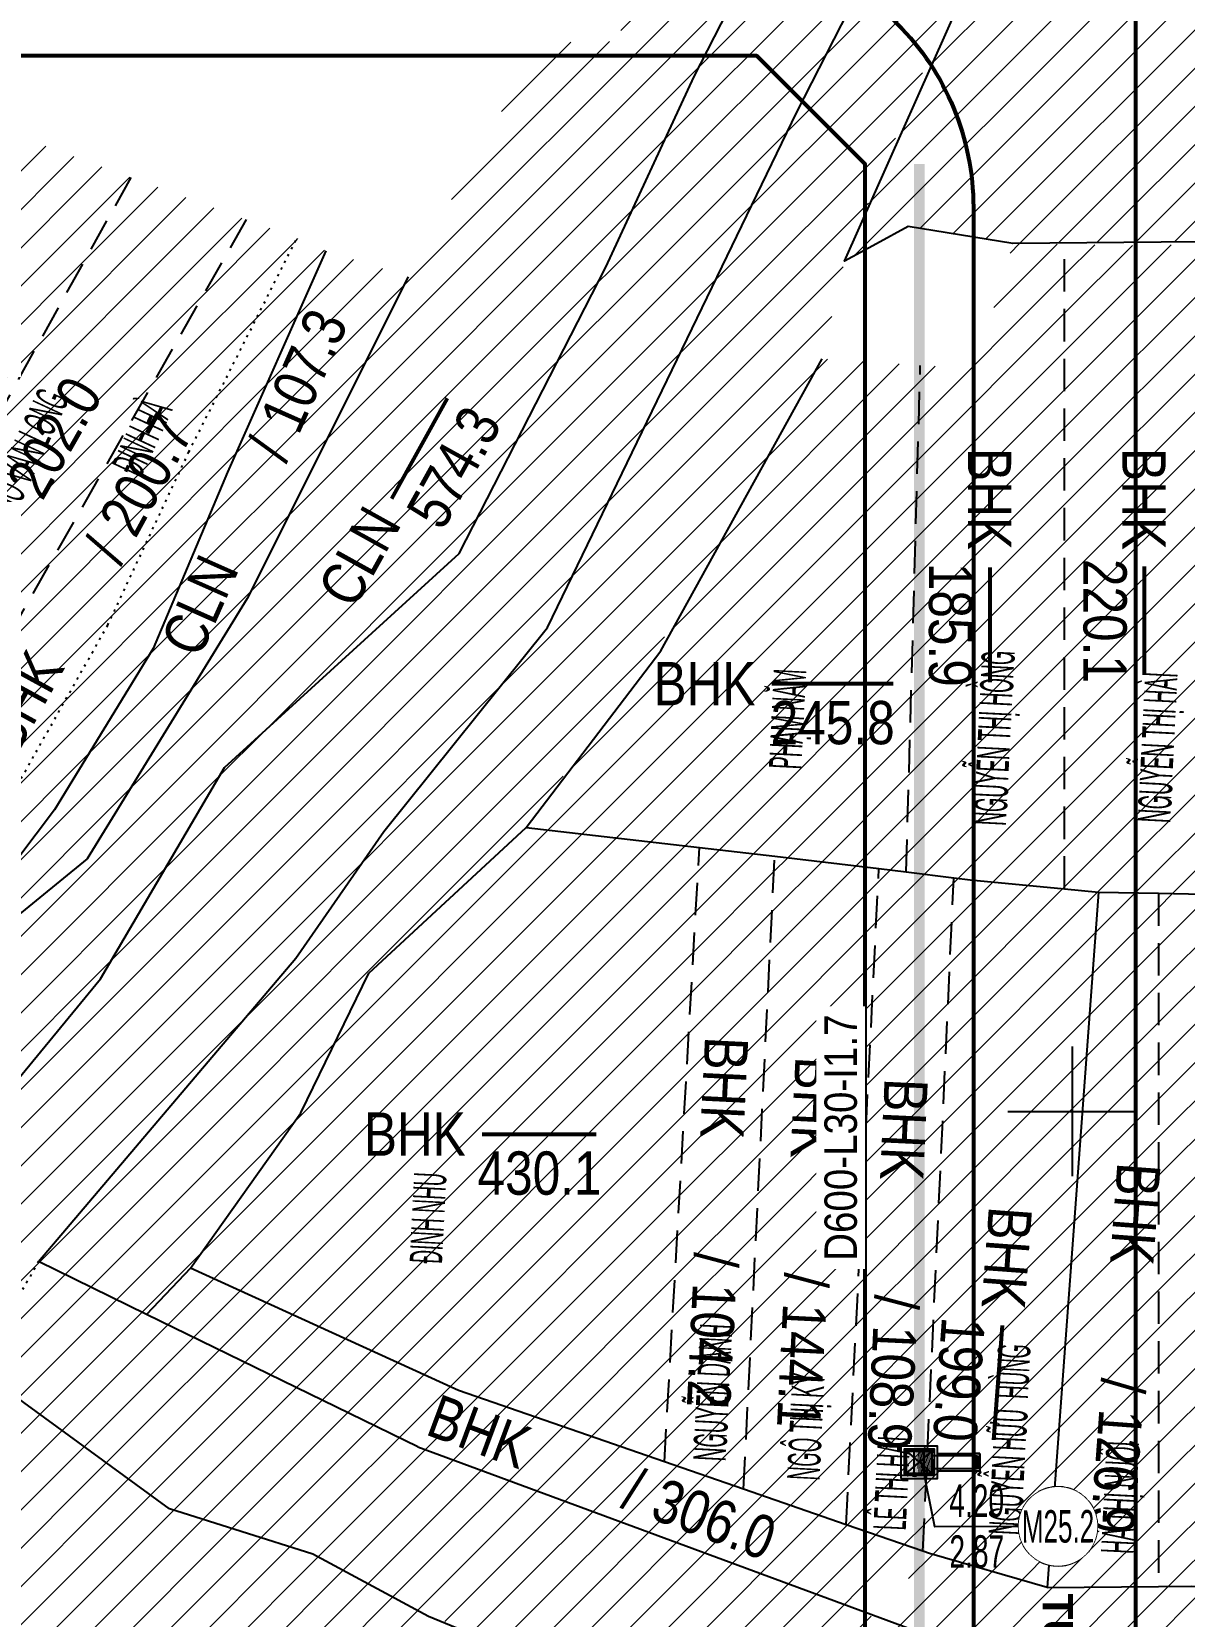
# Model space of a CAD drawing. Extents: x -2063571 to 559285, y 565862 to 1758715.
# Drawn here: x 557451.9 to 557505.2, y 1758076.7 to 1758149.9 of the extents above; entities that cross this region are included whole.
import ezdxf
from ezdxf.enums import TextEntityAlignment as Align

# ---------------------------------------------------------------- set-up
doc = ezdxf.new("R2010")
doc.units = 0
doc.header["$MEASUREMENT"] = 0
doc.set_wipeout_variables(frame=1)
for name, pattern in [('$TUONG$NHA$', [2.3, 1.5, -0.8]), ('CENTER2', [1.125, 0.75, -0.125, 0.125, -0.125]), ('DIVIDE2', [0.625, 0.25, -0.125, 0, -0.125, 0, -0.125]), ('DOT', [0.25, 0, -0.25]), ('HIDDEN', [0.375, 0.25, -0.125])]:
    doc.linetypes.add(name, pattern=pattern)
doc.layers.get('0').update_dxf_attribs({"linetype": 'CONTINUOUS'})
doc.layers.get('DEFPOINTS').update_dxf_attribs({"linetype": 'CONTINUOUS'})
for name, color, linetype, lineweight in [('10', 7, 'CONTINUOUS', 25), ('11111111111111111', 251, 'CONTINUOUS', 0), ('1Duy CDDC', 4, 'CONTINUOUS', 5), ('1Duy CDMG', 3, 'CONTINUOUS', 5), ('1Duy TenGa', 6, 'CONTINUOUS', 5), ('2.MAT CAT', 7, 'CONTINUOUS', 0), ('DUONG CAT', 8, 'CONTINUOUS', 9), ('HACH', 9, 'CONTINUOUS', 5), ('KICH THUOC 1', 4, 'CONTINUOUS', 13), ('KT', 254, 'CONTINUOUS', 0)]:
    doc.layers.add(name, color=color, linetype=linetype, lineweight=lineweight)
for name, color, linetype in [('14', 7, 'CONTINUOUS'), ('1Duy NetDong', 1, 'CONTINUOUS'), ('20', 7, 'CONTINUOUS'), ('d600', 4, 'DIVIDE2'), ('diện tích', 7, 'CONTINUOUS'), ('GA D600', 4, 'CENTER2'), ('Loại đất', 7, 'CONTINUOUS'), ('M35 X 500', 6, 'CONTINUOUS'), ('ththep', 3, 'CONTINUOUS'), ('ĐÃ NHẬN TIỀN', 7, 'CONTINUOUS')]:
    doc.layers.add(name, color=color, linetype=linetype)
doc.styles.add('Arial', font='arial_2.ttf', dxfattribs={"width": 0.85})
doc.styles.add('CHU', font='arial_2.ttf')
doc.styles.add('GT_Text_Duan1', font='VHAVAN_1.TTF', dxfattribs={"width": 1.1, "height": 25})
doc.styles.add('lamline', font='VHARIAL_1.TTF')
doc.styles.add('txt', font='VHARIALN_1.TTF', dxfattribs={"height": 0.2})
doc.linetypes.add('phan_luu_chinh ---- + ---- + ---- + ----', pattern='A,0.5,-0.25,["+",lamline,S=0.2,R=0,X=-0.1,Y=-0.1],-0.3', length=1.05)
doc.dimstyles.new('D600', dxfattribs={"dimtxt": 2.2, "dimasz": 3.5, "dimexe": 0.18, "dimexo": 0.0625, "dimgap": 0, "dimtad": 1, "dimdec": 0, "dimzin": 0, "dimdsep": 46, "dimtxsty": 'Arial', "dimcen": 0.09, "dimse1": 1, "dimse2": 1, "dimsd1": 1, "dimsd2": 1, "dimclrd": 2, "dimclrt": 256, "dimadec": 0, "dimazin": 0, "dimtfac": 1, "dimtdec": 0, "dimtofl": 0, "dimtmove": 2, "dimatfit": 3, "dimfxl": 1, "dimtfill": 1, "dimtfillclr": 256, "dimtolj": 1, "dimtzin": 0, "dimarcsym": 0})
pattern_1 = [(45, (-61.788, 17.9132), (-0.8838834765, 0.8838834765), [])]

# ---------------------------------------------------------------- blocks, each defined once
blk = doc.blocks.new('*D122')
at = {"layer": 'DEFPOINTS', "color": 0, "linetype": 'CENTER2', "transparency": 16777216}
for p in [(557492.912, 1758083.786), (557490.056, 1758043.065), (557492.911, 1758043.065)]:
    blk.add_point(p, dxfattribs=at)
at = {"layer": 'KT', "linetype": 'CENTER2', "transparency": 16777216, "insert": (557489.29, 1758063.426), "char_height": 1.5, "attachment_point": 5, "rotation": 89.99959, "style": 'Arial', "bg_fill": 3, "box_fill_scale": 1.25, "bg_fill_color": 256, "bg_fill_true_color": 13158600, "bg_fill_transparency": 0}
blk.add_mtext('\\A1;D600-L41-I1.7', dxfattribs=at)
blk = doc.blocks.new('g 25')
at = {"layer": 'HACH'}
h = blk.add_hatch(dxfattribs=at)
h.set_pattern_fill('DOTS', color=1, scale=0.75, angle=474.36718, style=0)
h.set_pattern_definition([(114.3671788103, (-1831200.80478, -224170.26384), (-0.0523692889328, 0.0020098775898), [0, -0.046875])])
edge = h.paths.add_edge_path()
edge.add_line((0.596, 0.239), (-0.595, 0.239))
edge.add_line((-0.595, 0.239), (-0.595, 0.695))
edge.add_line((-0.595, 0.695), (0.596, 0.695))
edge.add_line((0.596, 0.695), (0.596, 0.239))
h = blk.add_hatch(dxfattribs=at)
h.set_pattern_fill('DOTS', color=1, scale=0.75, angle=474.36718, style=0)
h.set_pattern_definition([(114.3671788103, (-1831200.99731, -224169.83876), (-0.0523692889328, 0.0020098775898), [0, -0.046875])])
edge = h.paths.add_edge_path()
edge.add_line((0.596, -0.228), (-0.595, -0.228))
edge.add_line((-0.595, -0.228), (-0.595, 0.229))
edge.add_line((-0.595, 0.229), (0.596, 0.229))
edge.add_line((0.596, 0.229), (0.596, -0.228))
h = blk.add_hatch(dxfattribs=at)
h.set_pattern_fill('DOTS', color=1, scale=0.75, angle=474.36718, style=0)
h.set_pattern_definition([(114.3671788103, (-1831201.18984, -224169.413678), (-0.0523692889328, 0.0020098775898), [0, -0.046875])])
edge = h.paths.add_edge_path()
edge.add_line((0.596, -0.695), (-0.595, -0.695))
edge.add_line((-0.595, -0.695), (-0.595, -0.238))
edge.add_line((-0.595, -0.238), (0.596, -0.238))
edge.add_line((0.596, -0.238), (0.596, -0.695))
at = {"color": 1, "linetype": 'HIDDEN', "ltscale": 7.5}
for p, q in [((-0.304, -2.5), (-0.299, -0.6)), ((0.301, -2.5), (0.301, -0.6)), ((0.301, -2.7), (-0.299, -2.7))]:
    blk.add_line(p, q, dxfattribs=at)
blk.add_lwpolyline([(-0.499, 0.6), (-0.499, -0.6), (0.501, -0.6), (0.501, 0.6)], close=True, dxfattribs=at)
at = {"layer": 'DUONG CAT', "color": 1}
for points in [[(0.596, 0.695), (0.596, 0.239), (-0.595, 0.239), (-0.595, 0.695)], [(0.596, 0.229), (0.596, -0.228), (-0.595, -0.228), (-0.595, 0.229)], [(0.596, -0.238), (0.596, -0.695), (-0.595, -0.695), (-0.595, -0.238)]]:
    blk.add_lwpolyline(points, close=True, dxfattribs=at)
at = {"layer": 'KICH THUOC 1', "color": 1, "ltscale": 5}
for points in [[(-0.299, -2.7), (-0.279, -2.7), (-0.279, -2.55), (-0.299, -2.55)], [(-0.226, -2.7), (-0.206, -2.7), (-0.206, -2.55), (-0.226, -2.55)], [(-0.154, -2.7), (-0.134, -2.7), (-0.134, -2.55), (-0.154, -2.55)], [(-0.081, -2.7), (-0.061, -2.7), (-0.061, -2.55), (-0.081, -2.55)], [(-0.009, -2.7), (0.011, -2.7), (0.011, -2.55), (-0.009, -2.55)], [(0.064, -2.7), (0.084, -2.7), (0.084, -2.55), (0.064, -2.55)], [(0.136, -2.7), (0.156, -2.7), (0.156, -2.55), (0.136, -2.55)], [(0.209, -2.7), (0.229, -2.7), (0.229, -2.55), (0.209, -2.55)], [(0.281, -2.7), (0.301, -2.7), (0.301, -2.55), (0.281, -2.55)]]:
    blk.add_lwpolyline(points, close=True, dxfattribs=at)
at = {"layer": 'M35 X 500', "color": 1}
for p, q in [((0.601, 0.695), (-0.595, -0.695)), ((-0.399, -0.85), (-0.399, -2.5)), ((0.401, -0.85), (0.401, -2.5)), ((-0.399, -2.5), (-0.399, -2.8)), ((0.401, -2.8), (-0.399, -2.8)), ((0.401, -2.5), (0.401, -2.8))]:
    blk.add_line(p, q, dxfattribs=at)
for points in [[(-0.749, 0.85), (-0.749, -0.85), (0.751, -0.85), (0.751, 0.85)], [(-0.599, 0.7), (-0.599, -0.7), (0.601, -0.7), (0.601, 0.7)], [(0.401, -2.8), (0.401, -2.5), (-0.399, -2.5), (-0.399, -2.8)]]:
    blk.add_lwpolyline(points, close=True, dxfattribs=at)
at = {"layer": 'ththep', "color": 1, "ltscale": 5}
for p, q in [((-0.599, 0.234), (0.601, 0.234)), ((-0.595, 0.695), (0.596, -0.695)), ((-0.599, -0.233), (0.601, -0.233)), ((-0.599, -0.7), (0.601, -0.7))]:
    blk.add_line(p, q, dxfattribs=at)
blk = doc.blocks.new('*D163')
at = {"layer": 'DEFPOINTS', "color": 0, "linetype": 'CENTER2', "lineweight": 13, "transparency": 16777216}
for p in [(557492.912, 1758113.786), (557490.056, 1758083.786), (557492.912, 1758083.786)]:
    blk.add_point(p, dxfattribs=at)
at = {"layer": 'KT', "linetype": 'CENTER2', "transparency": 16777216, "insert": (557489.29, 1758098.786), "char_height": 1.5, "attachment_point": 5, "rotation": 89.99959, "style": 'Arial', "bg_fill": 3, "box_fill_scale": 1.25, "bg_fill_color": 256, "bg_fill_true_color": 13158600, "bg_fill_transparency": 0}
blk.add_mtext('\\A1;D600-L30-I1.7', dxfattribs=at)
blk = doc.blocks.new('*D164')
at = {"layer": 'DEFPOINTS', "color": 0, "linetype": 'CENTER2', "lineweight": 13, "transparency": 16777216}
for p in [(557492.912, 1758083.786), (557490.056, 1758043.065), (557492.911, 1758043.065)]:
    blk.add_point(p, dxfattribs=at)
at = {"layer": 'KT', "linetype": 'CENTER2', "transparency": 16777216, "insert": (557489.29, 1758063.426), "char_height": 1.5, "attachment_point": 5, "rotation": 89.99959, "style": 'Arial', "bg_fill": 3, "box_fill_scale": 1.25, "bg_fill_color": 256, "bg_fill_true_color": 13158600, "bg_fill_transparency": 0}
blk.add_mtext('\\A1;D600-L41-I1.7', dxfattribs=at)
blk = doc.blocks.new('*U161')
at = {"layer": '1Duy NetDong', "ltscale": 3}
blk.add_lwpolyline([(3.733, -2.476), (0.505, -2.486), (0.505, -2.486), (0, 0)], dxfattribs=at)
at = {"layer": '1Duy NetDong', "ltscale": 0.2}
blk.add_lwpolyline([(5.253, -3.988), (5.349, -3.984), (5.443, -3.975), (5.537, -3.96), (5.63, -3.939), (5.722, -3.912), (5.811, -3.879), (5.898, -3.841), (5.983, -3.798), (6.065, -3.749), (6.143, -3.695), (6.219, -3.637), (6.29, -3.574), (6.357, -3.506), (6.42, -3.434), (6.478, -3.359), (6.531, -3.28), (6.579, -3.198), (6.622, -3.113), (6.66, -3.025), (6.692, -2.936), (6.718, -2.844), (6.739, -2.751), (6.753, -2.657), (6.762, -2.562), (6.765, -2.467), (6.761, -2.372), (6.752, -2.277), (6.737, -2.183), (6.716, -2.09), (6.689, -1.999), (6.656, -1.909), (6.618, -1.822), (6.575, -1.737), (6.526, -1.656), (6.472, -1.577), (6.414, -1.502), (6.35, -1.431), (6.283, -1.364), (6.211, -1.301), (6.136, -1.243), (6.057, -1.189), (5.975, -1.141), (5.89, -1.098), (5.802, -1.061), (5.713, -1.029), (5.621, -1.002), (5.528, -0.982), (5.434, -0.967), (5.339, -0.959), (5.244, -0.956), (5.149, -0.959), (5.054, -0.968), (4.96, -0.984), (4.867, -1.005), (4.776, -1.032), (4.686, -1.064), (4.599, -1.102), (4.514, -1.146), (4.432, -1.194), (4.354, -1.248), (4.279, -1.307), (4.208, -1.37), (4.14, -1.437), (4.078, -1.509), (4.02, -1.585), (3.966, -1.663), (3.918, -1.746), (3.875, -1.831), (3.838, -1.918), (3.806, -2.008), (3.779, -2.099), (3.759, -2.192), (3.744, -2.286), (3.736, -2.381), (3.733, -2.476), (3.736, -2.572), (3.745, -2.666), (3.761, -2.76), (3.782, -2.853), (3.808, -2.945), (3.841, -3.034), (3.879, -3.121), (3.923, -3.206), (3.971, -3.288), (4.025, -3.367), (4.084, -3.442), (4.147, -3.513), (4.214, -3.58), (4.286, -3.643), (4.361, -3.701), (4.44, -3.754), (4.523, -3.802), (4.607, -3.845), (4.695, -3.883), (4.785, -3.915), (4.876, -3.941), (4.969, -3.962), (5.063, -3.976), (5.158, -3.985)], close=True, dxfattribs=at)
at = {"layer": '1Duy CDDC', "ltscale": 3, "style": 'GT_Text_Duan1', "width": 0.65}
blk.add_attdef('DG', text='', height=1.25, rotation=0.17737, dxfattribs=at).set_placement((2.12, -2.815), align=Align.TOP_CENTER)
at = {"layer": '1Duy CDMG', "ltscale": 0.2, "style": 'GT_Text_Duan1', "width": 0.65}
blk.add_attdef('MG', text='', height=1.25, rotation=0.17737, dxfattribs=at).set_placement((2.119, -2.481), align=Align.BOTTOM_CENTER)
at = {"ltscale": 0.2}
blk.add_wipeout([(5.253, -3.988), (5.349, -3.984), (5.443, -3.975), (5.537, -3.96), (5.63, -3.939), (5.722, -3.912), (5.811, -3.879), (5.898, -3.841), (5.983, -3.798), (6.065, -3.749), (6.143, -3.695), (6.219, -3.637), (6.29, -3.574), (6.357, -3.506), (6.42, -3.434), (6.478, -3.359), (6.531, -3.28), (6.579, -3.198), (6.622, -3.113), (6.66, -3.025), (6.692, -2.936), (6.718, -2.844), (6.739, -2.751), (6.753, -2.657), (6.762, -2.562), (6.765, -2.467), (6.761, -2.372), (6.752, -2.277), (6.737, -2.183), (6.716, -2.09), (6.689, -1.999), (6.656, -1.909), (6.618, -1.822), (6.575, -1.737), (6.526, -1.656), (6.472, -1.577), (6.414, -1.502), (6.35, -1.431), (6.283, -1.364), (6.211, -1.301), (6.136, -1.243), (6.057, -1.189), (5.975, -1.141), (5.89, -1.098), (5.802, -1.061), (5.713, -1.029), (5.621, -1.002), (5.528, -0.982), (5.434, -0.967), (5.339, -0.959), (5.244, -0.956), (5.149, -0.959), (5.054, -0.968), (4.96, -0.984), (4.867, -1.005), (4.776, -1.032), (4.686, -1.064), (4.599, -1.102), (4.514, -1.146), (4.432, -1.194), (4.354, -1.248), (4.279, -1.307), (4.208, -1.37), (4.14, -1.437), (4.078, -1.509), (4.02, -1.585), (3.966, -1.663), (3.918, -1.746), (3.875, -1.831), (3.838, -1.918), (3.806, -2.008), (3.779, -2.099), (3.759, -2.192), (3.744, -2.286), (3.736, -2.381), (3.733, -2.476), (3.736, -2.572), (3.745, -2.666), (3.761, -2.76), (3.782, -2.853), (3.808, -2.945), (3.841, -3.034), (3.879, -3.121), (3.923, -3.206), (3.971, -3.288), (4.025, -3.367), (4.084, -3.442), (4.147, -3.513), (4.214, -3.58), (4.286, -3.643), (4.361, -3.701), (4.44, -3.754), (4.523, -3.802), (4.607, -3.845), (4.695, -3.883), (4.785, -3.915), (4.876, -3.941), (4.969, -3.962), (5.063, -3.976), (5.158, -3.985)], dxfattribs=at).dxf.layer = '1Duy NetDong'
at = {"layer": '1Duy TenGa', "ltscale": 3, "style": 'GT_Text_Duan1', "width": 0.6}
blk.add_attdef('TEN', text='', height=1.25, rotation=0.17737, dxfattribs=at).set_placement((5.249, -2.472), align=Align.MIDDLE_CENTER)

msp = doc.modelspace()

# ---------------------------------------------------------------- hatches: boundary and pattern name
at = {"layer": 'KT'}
h = msp.add_hatch(dxfattribs=at)
h.set_pattern_fill('ANSI31', color=256, scale=10, style=2)
h.paths.add_polyline_path([(557433.17, 1758072.53), (557430.35, 1758066.12), (557428.42, 1758061.78), (557422.63, 1758055.54), (557416.421, 1758050.819), (557426.09, 1758042.61), (557442.69, 1758066.39), (557453.19, 1758061.13), (557457.79, 1758058.39), (557459.03, 1758057.68), (557465.98, 1758069.54), (557470.22, 1758076.65), (557464.88, 1758079.54), (557458.26, 1758081.63), (557449.4, 1758088.08), (557448.59, 1758086.82)])
h.paths.add_polyline_path([(557430.303, 1758055.585), (557435.043, 1758055.585), (557435.043, 1758058.349), (557430.303, 1758058.349)], flags=24)
at = {"layer": 'ĐÃ NHẬN TIỀN', "linetype": 'Continuous', "lineweight": 13, "ltscale": 0.01, "transparency": 33554674}
h = msp.add_hatch(dxfattribs=at)
h.set_pattern_fill('ANSI31', color=5, scale=10, style=2)
h.set_pattern_definition(pattern_1)
h.paths.add_polyline_path([(557230.992, 1758213.583), (557227.842, 1758219.313), (557226.382, 1758219.663), (557224.862, 1758219.243), (557214.372, 1758210.233), (557207.582, 1758203.973), (557206.392, 1758201.663), (557206.352, 1758200.093), (557209.712, 1758196.783)])
edge = h.paths.add_edge_path()
edge.add_line((557513.532, 1758031.085), (557513.531, 1758032.585))
edge = h.paths.add_edge_path(flags=17)
edge.add_line((557515.632, 1758031.086), (557515.631, 1758032.586))
h.paths.add_polyline_path([(557515.632, 1758031.086), (557515.631, 1758033.185), (557513.532, 1758033.185), (557513.532, 1758031.085)])
edge = h.paths.add_edge_path(flags=0)
edge.add_line((557513.781, 1758032.335), (557513.781, 1758032.935))
h.paths.add_polyline_path([(557513.781, 1758032.935), (557515.382, 1758032.935), (557515.382, 1758031.336), (557513.781, 1758031.336)], flags=0)
h.paths.add_polyline_path([(557513.681, 1758033.035), (557515.482, 1758033.035), (557515.482, 1758031.236), (557513.681, 1758031.236)], flags=16)
h.paths.add_polyline_path([(557513.531, 1758033.185), (557515.632, 1758033.185), (557515.632, 1758031.086), (557513.531, 1758031.086)])
h.paths.add_polyline_path([(557513.681, 1758033.035), (557515.482, 1758033.035), (557515.482, 1758032.136), (557513.681, 1758032.136)], flags=0)
h.paths.add_polyline_path([(557513.681, 1758032.585), (557515.482, 1758032.585), (557515.482, 1758032.136), (557513.681, 1758032.136)], flags=0)
h.paths.add_polyline_path([(557513.681, 1758032.585), (557515.482, 1758032.585), (557515.482, 1758033.035), (557513.681, 1758033.035)], flags=16)
edge = h.paths.add_edge_path(flags=0)
edge.add_line((557513.781, 1758031.936), (557513.781, 1758031.336))
h.paths.add_polyline_path([(557513.681, 1758031.236), (557515.482, 1758031.236), (557515.482, 1758032.136), (557513.681, 1758032.136)], flags=16)
h.paths.add_polyline_path([(557513.681, 1758031.686), (557515.482, 1758031.686), (557515.482, 1758032.136), (557513.681, 1758032.136)], flags=0)
h.paths.add_polyline_path([(557513.681, 1758031.686), (557515.482, 1758031.686), (557515.482, 1758031.236), (557513.681, 1758031.236)], flags=16)
h.paths.add_polyline_path([(557215.736, 1758207.959), (557218.397, 1758208.262), (557218.137, 1758210.547), (557215.476, 1758210.243)], flags=24)
h.paths.add_polyline_path([(557217.565, 1758208.283), (557221.353, 1758211.274), (557219.486, 1758213.638), (557215.698, 1758210.647)], flags=24)
h.paths.add_polyline_path([(557208.859, 1758198.486), (557216.194, 1758204.149), (557213.905, 1758207.114), (557206.57, 1758201.451)], flags=24)
h = msp.add_hatch(dxfattribs=at)
h.set_pattern_fill('ANSI31', color=2, scale=10, style=2)
h.paths.add_polyline_path([(557497.44, 1758183.66), (557500.1, 1758200.16), (557500.365, 1758200.766), (557497.423, 1758201.629), (557497.22, 1758201), (557495.11, 1758192.69), (557492.84, 1758183.71), (557488.32, 1758171.5), (557485.03, 1758161.52), (557482.63, 1758156.31), (557486.56, 1758155.75), (557488.96, 1758160.44), (557492.37, 1758170.89)])
h.paths.add_polyline_path([(557502.37, 1758181.86), (557506.02, 1758188.14), (557506.499, 1758198.967), (557500.365, 1758200.766), (557500.1, 1758200.16), (557497.44, 1758183.66), (557492.37, 1758170.89), (557488.96, 1758160.44), (557486.56, 1758155.75), (557482.51, 1758147.83), (557478.405, 1758138.988), (557482.868, 1758137.113), (557487.26, 1758146.19), (557494.84, 1758161.02)])
h.paths.add_polyline_path([(557513.349, 1758196.957), (557506.499, 1758198.967), (557506.02, 1758188.14), (557502.37, 1758181.86), (557494.84, 1758161.02), (557487.26, 1758146.19), (557482.868, 1758137.113), (557488.42, 1758134.78), (557489.46, 1758139.3)])
h.paths.add_polyline_path([(557499.894, 1758192.047), (557500.786, 1758192.047), (557500.786, 1758192.813), (557499.894, 1758192.813)], flags=24)
h = msp.add_hatch(dxfattribs=at)
h.set_pattern_fill('ANSI31', color=6, scale=10, style=0)
h.paths.add_polyline_path([(557545.88, 1758077.47), (557543.83, 1758076.18), (557538.4, 1758075.52), (557531.53, 1758078.09), (557498.83, 1758078), (557493.39, 1758079.57), (557485.61, 1758070.33), (557495.21, 1758066.38), (557510.76, 1758064.46), (557512.03, 1758064.3), (557515.53, 1758061.48), (557552.534, 1758060.099), (557559.41, 1758059.45), (557559.41, 1758072.11), (557553.33, 1758072.88), (557551.92, 1758093.717), (557549.97, 1758099.35), (557550.16, 1758105.18), (557551.63, 1758107.01), (557549.7, 1758115.67), (557549.56, 1758143.98), (557549.15, 1758147.65), (557546.22, 1758160.09), (557546.57, 1758174.76), (557552.07, 1758175.24), (557556.64, 1758189.655), (557552.71, 1758198.81), (557545.46, 1758198.27), (557541.09, 1758169.26), (557544, 1758131.86)])
h = msp.add_hatch(dxfattribs=at)
h.set_pattern_fill('ANSI31', color=3, scale=10, style=2)
h.paths.add_polyline_path([(557541.09, 1758169.26), (557523.23, 1758173.78), (557518.97, 1758157.63), (557502.79, 1758160.86), (557501.02, 1758156.64), (557497.53, 1758157.43), (557489.46, 1758139.3), (557490.93, 1758140.1), (557492.4, 1758140.9), (557497.24, 1758140.12), (557509.22, 1758140.22), (557516, 1758139.15), (557522.59, 1758138.7), (557532.22, 1758140.28), (557534.76, 1758138.7), (557538.12, 1758136.38), (557543.05, 1758133.02), (557543.525, 1758132.44)])
h.paths.add_polyline_path([(557512.212, 1758146.659), (557517.827, 1758146.659), (557517.827, 1758149.761), (557512.212, 1758149.761)], flags=24)
h.paths.add_polyline_path([(557497.42, 1758157.558), (557502.9, 1758157.558), (557502.9, 1758160.622), (557497.42, 1758160.622)], flags=25)
h.paths.add_polyline_path([(557514.895, 1758151.287), (557522.925, 1758151.287), (557522.925, 1758154.353), (557514.895, 1758154.353)], flags=24)
h.paths.add_polyline_path([(557524.173, 1758154.192), (557527.022, 1758153.381), (557527.361, 1758154.574), (557524.512, 1758155.386)], flags=24)
h.paths.add_polyline_path([(557517.505, 1758144.864), (557525.535, 1758144.864), (557525.535, 1758147.929), (557517.505, 1758147.929)], flags=24)
h.paths.add_polyline_path([(557519.098, 1758148.465), (557523.942, 1758148.465), (557523.942, 1758151.529), (557519.098, 1758151.529)], flags=24)
h.paths.add_polyline_path([(557511.828, 1758145.456), (557515.452, 1758145.456), (557515.452, 1758147.504), (557511.828, 1758147.504)], flags=24)
h.paths.add_polyline_path([(557511.828, 1758145.456), (557515.452, 1758145.456), (557515.452, 1758147.504), (557511.828, 1758147.504)], flags=8)
h.paths.add_polyline_path([(557511.608, 1758148.3), (557514.272, 1758148.3), (557514.272, 1758150.56), (557511.608, 1758150.56)], flags=24)
h = msp.add_hatch(dxfattribs=at)
h.set_pattern_fill('ANSI31', color=2, scale=10, style=2)
h.paths.add_polyline_path([(557482.51, 1758147.83), (557486.56, 1758155.75), (557482.63, 1758156.31), (557478.83, 1758149.45), (557475.4, 1758149.4), (557471.219, 1758142.008), (557478.404, 1758138.989), (557478.42, 1758139.02)])
h.paths.add_polyline_path([(557478.404, 1758138.989), (557471.219, 1758142.008), (557469.28, 1758138.58), (557461.84, 1758123.71), (557454.45, 1758111.67), (557448.45, 1758106.79), (557445.95, 1758104.68), (557441.919, 1758099.623), (557444.88, 1758095.054), (557449.93, 1758099.9), (557455.06, 1758106.13), (557460.8, 1758115.9), (557471.65, 1758125.78)])
h = msp.add_hatch(dxfattribs=at)
h.set_pattern_fill('ANSI31', color=3, scale=10, style=2)
h.paths.add_polyline_path([(557435.22, 1758112.77), (557436.96, 1758111.91), (557438.53, 1758110.99), (557456.47, 1758143.17), (557452.01, 1758144.8), (557450.52, 1758141.69)])
h.paths.add_polyline_path([(557423.71, 1758118.56), (557427.23, 1758116.76), (557439.71, 1758145.19), (557435.22, 1758145.94)])
h.paths.add_polyline_path([(557445.272, 1758124.212), (557447.631, 1758128.443), (557444.953, 1758129.936), (557442.594, 1758125.705)], flags=24)
h.paths.add_polyline_path([(557444.591, 1758127.61), (557447.269, 1758127.61), (557447.269, 1758129.91), (557444.591, 1758129.91)], flags=8)
h.paths.add_polyline_path([(557447.505, 1758129.338), (557448.916, 1758132.374), (557447.431, 1758133.065), (557446.019, 1758130.029)], flags=24)
h.paths.add_polyline_path([(557431.569, 1758128.046), (557433.517, 1758132.482), (557430.71, 1758133.714), (557428.763, 1758129.278)], flags=24)
h.paths.add_polyline_path([(557434.825, 1758136.238), (557436.236, 1758139.274), (557434.751, 1758139.965), (557433.339, 1758136.929)], flags=24)
h.paths.add_polyline_path([(557430.051, 1758131.34), (557432.729, 1758131.34), (557432.729, 1758133.64), (557430.051, 1758133.64)], flags=8)
h = msp.add_hatch(dxfattribs=at)
h.set_pattern_fill('ANSI31', color=3, scale=10, style=2)
h.paths.add_polyline_path([(557461.8, 1758141.22), (557456.47, 1758143.17), (557438.53, 1758110.99), (557443.04, 1758108.36)])
h.paths.add_polyline_path([(557446.907, 1758117.566), (557449.738, 1758122.525), (557447.132, 1758124.012), (557444.302, 1758119.054)], flags=24)
h.paths.add_polyline_path([(557452.6, 1758127.457), (557455.949, 1758133.323), (557453.289, 1758134.842), (557449.939, 1758128.975)], flags=24)
h.paths.add_polyline_path([(557451.892, 1758126.208), (557452.721, 1758127.659), (557450.027, 1758129.197), (557449.198, 1758127.746)], flags=24)
h.paths.add_polyline_path([(557449.619, 1758122.259), (557452.021, 1758126.466), (557449.359, 1758127.986), (557446.957, 1758123.779)], flags=24)
h.paths.add_polyline_path([(557451.162, 1758127.62), (557453.292, 1758132.201), (557451.586, 1758132.994), (557449.455, 1758128.414)], flags=24)
h.paths.add_polyline_path([(557457.025, 1758129.502), (557458.279, 1758132.198), (557456.602, 1758132.978), (557455.348, 1758130.282)], flags=25)
h.paths.add_polyline_path([(557450.211, 1758126.11), (557452.889, 1758126.11), (557452.889, 1758128.41), (557450.211, 1758128.41)], flags=24)
h = msp.add_hatch(dxfattribs=at)
h.set_pattern_fill('ANSI31', color=3, scale=10, style=2)
h.paths.add_polyline_path([(557459.15, 1758130.48), (557464.15, 1758140.36), (557461.8, 1758141.22), (557443.04, 1758108.36), (557445.56, 1758106.88), (557451.23, 1758115.09), (557455.4, 1758122.47)])
h.paths.add_polyline_path([(557454.017, 1758120.461), (557456.346, 1758124.709), (557453.658, 1758126.183), (557451.329, 1758121.935)], flags=24)
h.paths.add_polyline_path([(557453.721, 1758121.66), (557456.399, 1758121.66), (557456.399, 1758123.96), (557453.721, 1758123.96)], flags=24)
h.paths.add_polyline_path([(557457.025, 1758129.502), (557458.279, 1758132.198), (557456.602, 1758132.978), (557455.348, 1758130.282)], flags=24)
h = msp.add_hatch(dxfattribs=at)
h.set_pattern_fill('ANSI31', color=3, scale=10, style=2)
h.paths.add_polyline_path([(557451.23, 1758115.09), (557445.56, 1758106.88), (557446.99, 1758106.06), (557452.94, 1758113.94), (557457.5, 1758121.39), (557460.94, 1758129.54), (557465.48, 1758139.78), (557464.15, 1758140.36), (557459.15, 1758130.48), (557455.4, 1758122.47)])
h.paths.add_polyline_path([(557453.605, 1758121.65), (557456.283, 1758121.65), (557456.283, 1758123.949), (557453.605, 1758123.949)], flags=25)
h = msp.add_hatch(dxfattribs=at)
h.set_pattern_fill('ANSI31', color=3, scale=10, style=2)
h.paths.add_polyline_path([(557461.84, 1758123.71), (557469.28, 1758138.58), (557465.48, 1758139.78), (557460.94, 1758129.54), (557457.5, 1758121.39), (557452.94, 1758113.94), (557446.99, 1758106.06), (557445.95, 1758104.68), (557448.45, 1758106.79), (557454.45, 1758111.67)])
h = msp.add_hatch(dxfattribs=at)
h.set_pattern_fill('ANSI31', color=3, scale=10, style=2)
h.paths.add_polyline_path([(557499.63, 1758140.08), (557497.24, 1758140.12), (557495.95, 1758135.76), (557493.91, 1758134.42), (557492.96, 1758134.48), (557492.31, 1758111.07), (557494.51, 1758110.8), (557495.26, 1758110.71), (557499.63, 1758110.29)])
h.paths.add_polyline_path([(557496.415, 1758124.922), (557496.415, 1758120.078), (557499.479, 1758120.078), (557499.479, 1758124.922)], flags=24)
h.paths.add_polyline_path([(557497.304, 1758114.091), (557497.617, 1758120.325), (557495.122, 1758120.451), (557494.809, 1758114.217)], flags=24)
h.paths.add_polyline_path([(557494.101, 1758121.98), (557496.779, 1758121.98), (557496.779, 1758124.28), (557494.101, 1758124.28)], flags=24)
h = msp.add_hatch(dxfattribs=at)
h.set_pattern_fill('ANSI31', color=3, scale=10, style=2)
h.paths.add_polyline_path([(557506.98, 1758140.14), (557503.6, 1758140.01), (557499.63, 1758140.08), (557499.63, 1758110.29), (557501.2, 1758110.14), (557503.97, 1758110.08), (557506.75, 1758110.02), (557506.98, 1758110)])
h = msp.add_hatch(dxfattribs=at)
h.set_pattern_fill('ANSI31', color=6, scale=10, style=0)
h.paths.add_polyline_path([(557459.22, 1758092.76), (557471.61, 1758087.1), (557493.08, 1758079.68), (557485.61, 1758070.33), (557469.394, 1758077.097), (557464.88, 1758079.54), (557458.26, 1758081.63), (557449.4, 1758088.08), (557444.88, 1758095.054), (557449.93, 1758099.9), (557455.06, 1758106.13), (557460.8, 1758115.9), (557471.65, 1758125.78), (557478.404, 1758138.989), (557488.42, 1758134.78), (557481.908, 1758122.996), (557474.74, 1758113.12), (557467.47, 1758106.39), (557464.33, 1758099.94)])
h = msp.add_hatch(dxfattribs=at)
h.set_pattern_fill('ANSI31', color=3, scale=10, style=2)
h.paths.add_polyline_path([(557480.96, 1758121.28), (557474.74, 1758113.12), (557482.75, 1758112.2), (557486.23, 1758111.8), (557491.05, 1758111.23), (557492.31, 1758111.07), (557492.96, 1758134.48), (557488.42, 1758134.78)])
h.paths.add_polyline_path([(557479.411, 1758118.27), (557485.121, 1758118.27), (557485.121, 1758121.27), (557479.411, 1758121.27)], flags=24)
h.paths.add_polyline_path([(557488.196, 1758114.508), (557488.482, 1758120.196), (557485.287, 1758120.357), (557485.002, 1758114.668)], flags=24)
h = msp.add_hatch(dxfattribs=at)
h.set_pattern_fill('ANSI31', color=3, scale=10, style=2)
h.paths.add_polyline_path([(557482.75, 1758112.2), (557474.74, 1758113.12), (557467.47, 1758106.39), (557464.33, 1758099.94), (557459.22, 1758092.76), (557471.61, 1758087.1), (557481.13, 1758083.81)])
h.paths.add_polyline_path([(557466.741, 1758097.45), (557472.45, 1758097.45), (557472.45, 1758100.45), (557466.741, 1758100.45)], flags=24)
h.paths.add_polyline_path([(557471.982, 1758095.604), (557478.738, 1758095.604), (557478.738, 1758098.669), (557471.982, 1758098.669)], flags=24)
h.paths.add_polyline_path([(557472.958, 1758099.205), (557477.802, 1758099.205), (557477.802, 1758102.269), (557472.958, 1758102.269)], flags=24)
h.paths.add_polyline_path([(557470.897, 1758093.382), (557471.063, 1758096.687), (557469.539, 1758096.764), (557469.373, 1758093.459)], flags=24)
h.paths.add_polyline_path([(557478.001, 1758097.19), (557480.679, 1758097.19), (557480.679, 1758099.49), (557478.001, 1758099.49)], flags=24)
h = msp.add_hatch(dxfattribs=at)
h.set_pattern_fill('ANSI31', color=3, scale=10, style=2)
h.paths.add_polyline_path([(557486.23, 1758111.8), (557482.75, 1758112.2), (557481.13, 1758083.81), (557484.79, 1758082.54)])
h.paths.add_polyline_path([(557482.238, 1758098.587), (557481.999, 1758093.749), (557485.059, 1758093.599), (557485.297, 1758098.437)], flags=24)
h.paths.add_polyline_path([(557482.041, 1758097.26), (557484.719, 1758097.26), (557484.719, 1758099.56), (557482.041, 1758099.56)], flags=24)
h.paths.add_polyline_path([(557483.981, 1758084.512), (557484.229, 1758089.445), (557482.109, 1758089.552), (557481.861, 1758084.619)], flags=24)
h = msp.add_hatch(dxfattribs=at)
h.set_pattern_fill('ANSI31', color=3, scale=10, style=2)
h.paths.add_polyline_path([(557486.23, 1758111.8), (557491.05, 1758111.23), (557489.53, 1758080.9), (557484.79, 1758082.54)])
h = msp.add_hatch(dxfattribs=at)
h.set_pattern_fill('ANSI31', color=3, scale=10, style=2)
h.paths.add_polyline_path([(557494.51, 1758110.8), (557492.31, 1758111.07), (557491.05, 1758111.23), (557489.53, 1758080.9), (557493.08, 1758079.68)])
h = msp.add_hatch(dxfattribs=at)
h.set_pattern_fill('ANSI31', color=3, scale=10, style=2)
h.paths.add_polyline_path([(557493.08, 1758079.68), (557493.39, 1758079.57), (557498.83, 1758078), (557501.2, 1758110.14), (557499.63, 1758110.29), (557495.26, 1758110.71), (557494.51, 1758110.8)])
h.paths.add_polyline_path([(557496.978, 1758089.84), (557496.622, 1758085.01), (557499.677, 1758084.784), (557500.033, 1758089.615)], flags=24)
h.paths.add_polyline_path([(557497.661, 1758081.531), (557497.991, 1758088.084), (557495.87, 1758088.19), (557495.541, 1758081.637)], flags=24)
h.paths.add_polyline_path([(557495.621, 1758095.12), (557498.299, 1758095.12), (557498.299, 1758097.42), (557495.621, 1758097.42)], flags=24)
h = msp.add_hatch(dxfattribs=at)
h.set_pattern_fill('ANSI31', color=3, scale=10, style=2)
h.paths.add_polyline_path([(557503.97, 1758110.08), (557501.2, 1758110.14), (557498.83, 1758078), (557503.97, 1758078.05)])
h.paths.add_polyline_path([(557501.183, 1758092.799), (557500.826, 1758087.969), (557503.881, 1758087.743), (557504.238, 1758092.574)], flags=9)
h.paths.add_polyline_path([(557503.192, 1758079.999), (557503.404, 1758084.212), (557501.158, 1758084.325), (557500.946, 1758080.112)], flags=24)
h.paths.add_polyline_path([(557500.571, 1758092.81), (557503.249, 1758092.81), (557503.249, 1758095.11), (557500.571, 1758095.11)], flags=24)
h = msp.add_hatch(dxfattribs=at)
h.set_pattern_fill('ANSI31', color=3, scale=10, style=2)
h.paths.add_polyline_path([(557512.97, 1758109.54), (557511.47, 1758109.64), (557508.71, 1758109.83), (557506.98, 1758110), (557506.75, 1758110.02), (557503.97, 1758110.08), (557503.97, 1758078.05), (557505.49, 1758078.06), (557512.97, 1758077.79)])
h.paths.add_polyline_path([(557508.725, 1758094.062), (557508.725, 1758089.218), (557511.789, 1758089.218), (557511.789, 1758094.062)], flags=24)
h.paths.add_polyline_path([(557507.061, 1758092.36), (557509.739, 1758092.36), (557509.739, 1758094.66), (557507.061, 1758094.66)], flags=24)
h.paths.add_polyline_path([(557510.152, 1758079.049), (557510.457, 1758085.126), (557508.337, 1758085.232), (557508.031, 1758079.156)], flags=24)
h = msp.add_hatch(dxfattribs=at)
h.set_pattern_fill('ANSI31', color=5, scale=10, style=2)
h.set_pattern_definition(pattern_1)
h.paths.add_polyline_path([(557438.15, 1758083.708), (557433.422, 1758084.293), (557423.82, 1758088.239), (557412.882, 1758066.893), (557418.682, 1758064.163), (557428.632, 1758059.263)])
edge = h.paths.add_edge_path()
edge.add_line((557513.532, 1758031.085), (557513.531, 1758032.585))
edge = h.paths.add_edge_path(flags=17)
edge.add_line((557515.632, 1758031.086), (557515.631, 1758032.586))
h.paths.add_polyline_path([(557515.632, 1758031.086), (557515.631, 1758033.185), (557513.532, 1758033.185), (557513.532, 1758031.085)])
edge = h.paths.add_edge_path(flags=0)
edge.add_line((557513.781, 1758032.335), (557513.781, 1758032.935))
h.paths.add_polyline_path([(557513.781, 1758032.935), (557515.382, 1758032.935), (557515.382, 1758031.336), (557513.781, 1758031.336)], flags=0)
h.paths.add_polyline_path([(557513.681, 1758033.035), (557515.482, 1758033.035), (557515.482, 1758031.236), (557513.681, 1758031.236)], flags=16)
h.paths.add_polyline_path([(557513.531, 1758033.185), (557515.632, 1758033.185), (557515.632, 1758031.086), (557513.531, 1758031.086)])
h.paths.add_polyline_path([(557513.681, 1758033.035), (557515.482, 1758033.035), (557515.482, 1758032.136), (557513.681, 1758032.136)], flags=0)
h.paths.add_polyline_path([(557513.681, 1758032.585), (557515.482, 1758032.585), (557515.482, 1758032.136), (557513.681, 1758032.136)], flags=0)
h.paths.add_polyline_path([(557513.681, 1758032.585), (557515.482, 1758032.585), (557515.482, 1758033.035), (557513.681, 1758033.035)], flags=16)
edge = h.paths.add_edge_path(flags=0)
edge.add_line((557513.781, 1758031.936), (557513.781, 1758031.336))
h.paths.add_polyline_path([(557513.681, 1758031.236), (557515.482, 1758031.236), (557515.482, 1758032.136), (557513.681, 1758032.136)], flags=16)
h.paths.add_polyline_path([(557513.681, 1758031.686), (557515.482, 1758031.686), (557515.482, 1758032.136), (557513.681, 1758032.136)], flags=0)
h.paths.add_polyline_path([(557513.681, 1758031.686), (557515.482, 1758031.686), (557515.482, 1758031.236), (557513.681, 1758031.236)], flags=16)
h.paths.add_polyline_path([(557423.383, 1758073.217), (557426.047, 1758073.217), (557426.047, 1758075.476), (557423.383, 1758075.476)], flags=24)
h.paths.add_polyline_path([(557424.83, 1758074.508), (557429.674, 1758074.508), (557429.674, 1758077.572), (557424.83, 1758077.572)], flags=24)
h.paths.add_polyline_path([(557422.62, 1758067.756), (557425.816, 1758067.756), (557425.816, 1758070.045), (557422.62, 1758070.045)], flags=24)

# ---------------------------------------------------------------- linework, layer by layer
at = {"color": 7, "linetype": 'Continuous'}
for p, q in [((557500, 1758097), (557500, 1758103)), ((557497, 1758100), (557503, 1758100))]:
    msp.add_line(p, q, dxfattribs=at)
at = {"layer": '10', "color": 7, "linetype": '$TUONG$NHA$'}
for p, q in [((557456.47, 1758143.17), (557438.53, 1758110.99)), ((557461.8, 1758141.22), (557443.04, 1758108.36)), ((557499.63, 1758110.29), (557499.63, 1758140.08)), ((557492.31, 1758111.07), (557492.96, 1758134.48)), ((557481.13, 1758083.81), (557482.75, 1758112.2)), ((557484.79, 1758082.54), (557486.23, 1758111.8)), ((557489.53, 1758080.9), (557491.05, 1758111.23)), ((557493.08, 1758079.68), (557494.51, 1758110.8)), ((557503.97, 1758110.08), (557503.97, 1758078.05))]:
    msp.add_line(p, q, dxfattribs=at)
at = {"layer": '10', "color": 1, "linetype": 'Continuous'}
for p, q in [((557474.74, 1758113.12), (557482.75, 1758112.2)), ((557482.75, 1758112.2), (557486.23, 1758111.8)), ((557486.23, 1758111.8), (557491.05, 1758111.23)), ((557491.05, 1758111.23), (557492.31, 1758111.07)), ((557492.31, 1758111.07), (557494.51, 1758110.8)), ((557501.2, 1758110.14), (557498.83, 1758078)), ((557499.63, 1758110.29), (557501.2, 1758110.14)), ((557501.2, 1758110.14), (557503.97, 1758110.08)), ((557459.22, 1758092.76), (557457.2, 1758090.62)), ((557484.79, 1758082.54), (557481.13, 1758083.81)), ((557489.53, 1758080.9), (557484.79, 1758082.54)), ((557493.08, 1758079.68), (557489.53, 1758080.9)), ((557498.83, 1758078), (557503.97, 1758078.05))]:
    msp.add_line(p, q, dxfattribs=at)
at = {"layer": '10', "color": 1, "linetype": 'DOT'}
msp.add_line((557452.2, 1758093.07), (557449.4, 1758088.08), dxfattribs=at)
at = {"layer": '10', "color": 4, "linetype": 'Continuous'}
for p, q in [((557457.2, 1758090.62), (557452.2, 1758093.07)), ((557469.73, 1758084.5), (557457.2, 1758090.62))]:
    msp.add_line(p, q, dxfattribs=at)
for points in [[(557452.2, 1758093.07), (557464.09, 1758107.09), (557468.16, 1758112.93), (557475.73, 1758122.36), (557487.26, 1758146.19), (557494.84, 1758161.02), (557502.37, 1758181.86), (557506.02, 1758188.14)], [(557420.52, 1758071.53), (557421.53, 1758071.36), (557436.51, 1758087.02), (557449.93, 1758099.9), (557455.06, 1758106.13), (557460.8, 1758115.9), (557471.65, 1758125.78), (557478.42, 1758139.02), (557482.51, 1758147.83), (557486.56, 1758155.75)]]:
    msp.add_lwpolyline(points, dxfattribs=at)
at = {"layer": '10', "color": 1, "linetype": 'Continuous'}
for points in [[(557465.48, 1758139.78), (557460.94, 1758129.54), (557457.5, 1758121.39), (557452.94, 1758113.94), (557446.99, 1758106.06)], [(557469.28, 1758138.58), (557461.84, 1758123.71), (557454.45, 1758111.67), (557448.45, 1758106.79), (557445.95, 1758104.68)], [(557474.74, 1758113.12), (557480.96, 1758121.28), (557488.42, 1758134.78)], [(557459.22, 1758092.76), (557464.33, 1758099.94), (557467.47, 1758106.39), (557474.74, 1758113.12)], [(557494.51, 1758110.8), (557495.26, 1758110.71), (557499.63, 1758110.29)], [(557503.97, 1758110.08), (557506.75, 1758110.02), (557506.98, 1758110)], [(557481.13, 1758083.81), (557471.61, 1758087.1), (557459.22, 1758092.76)], [(557470.22, 1758076.65), (557464.88, 1758079.54), (557458.26, 1758081.63), (557449.4, 1758088.08), (557448.59, 1758086.82), (557433.17, 1758072.53), (557430.35, 1758066.12), (557428.42, 1758061.78), (557422.63, 1758055.54), (557416.42, 1758050.82)], [(557515.53, 1758061.48), (557512.03, 1758064.3), (557495.21, 1758066.38), (557470.22, 1758076.65), (557464.88, 1758079.54), (557458.26, 1758081.63), (557449.4, 1758088.08)], [(557469.73, 1758084.5), (557497.64, 1758074.19), (557530.89, 1758074.46), (557537.17, 1758072.19), (557545.98, 1758073.66), (557545.88, 1758077.47)], [(557498.83, 1758078), (557493.39, 1758079.57), (557493.08, 1758079.68)], [(557503.97, 1758078.05), (557505.49, 1758078.06), (557512.97, 1758077.79)]]:
    msp.add_lwpolyline(points, dxfattribs=at)
at = {"layer": '11111111111111111', "color": 6, "lineweight": 53}
msp.add_lwpolyline([(557565.407, 1758045.661), (557565.407, 1758210.771, 0.414214), (557553.407, 1758222.771), (557514.907, 1758222.771, 0.414214), (557502.907, 1758210.771), (557502.907, 1758042.064, 0.414216), (557514.907, 1758030.064), (557553.407, 1758030.065, 0.414211), (557565.407, 1758042.065), (557565.407, 1758044.154)], format="xyb", close=True, dxfattribs=at)
at = {"layer": '11111111111111111', "color": 1, "lineweight": 53}
msp.add_lwpolyline([(557449.822, 1758030.064), (557442.162, 1758030.064, -0.334894), (557430.623, 1758038.768, 0.374255), (557365.667, 1758080.99, -0.305533), (557353.607, 1758086.863), (557341.163, 1758108.37, -0.414214), (557344.81, 1758122.034), (557363.191, 1758132.669, -0.136802), (557438.682, 1758153.785), (557483.411, 1758153.785, -0.414214), (557495.411, 1758141.785), (557495.411, 1758042.064, -0.414211), (557483.411, 1758030.064), (557454.365, 1758030.064)], format="xyb", close=True, dxfattribs=at)
msp.add_lwpolyline([(557483.41, 1758036.064), (557490.411, 1758043.064), (557490.411, 1758132.281), (557490.411, 1758143.785), (557485.411, 1758148.785), (557438.682, 1758148.785, 0.136892), (557365.739, 1758128.367), (557347.314, 1758117.706), (557345.491, 1758110.874), (557357.935, 1758089.367, 0.305533), (557364.97, 1758085.941, -0.370077), (557435.166, 1758041.043, 0.330818), (557441.868, 1758036.064), (557453.04, 1758036.064)], format="xyb", dxfattribs=at)
at = {"layer": '14', "color": 1, "linetype": 'DOT', "lineweight": 25}
msp.add_lwpolyline([(557445.56, 1758106.88), (557451.23, 1758115.09), (557455.4, 1758122.47), (557459.15, 1758130.48), (557464.15, 1758140.36)], dxfattribs=at)
at = {"layer": 'd600', "color": 6, "linetype": 'DIVIDE2', "ltscale": 10, "const_width": 0.5}
msp.add_lwpolyline([(557492.916, 1758045.554), (557492.911, 1758143.785)], dxfattribs=at)
at = {"layer": 'diện tích', "color": 7, "linetype": 'Continuous', "lineweight": 53}
for p, q in [((557468.535, 1758128.33), (557471.105, 1758132.959)), ((557496.166, 1758125.141), (557496.166, 1758119.835)), ((557503.305, 1758125.18), (557503.305, 1758120.178)), ((557486.1, 1758119.771), (557491.712, 1758119.771)), ((557472.713, 1758098.954), (557477.978, 1758098.954)), ((557496.737, 1758090.104), (557496.348, 1758084.824))]:
    msp.add_line(p, q, dxfattribs=at)
at = {"layer": 'ĐÃ NHẬN TIỀN', "color": 3, "linetype": 'Continuous', "lineweight": 25, "flags": 128}
msp.add_lwpolyline([(557497.53, 1758157.43), (557501.02, 1758156.64), (557502.79, 1758160.86), (557518.97, 1758157.63), (557523.068, 1758173.821), (557541.09, 1758169.26), (557543.525, 1758132.44), (557532.22, 1758140.28), (557522.59, 1758138.7), (557516, 1758139.15), (557509.22, 1758140.22), (557497.24, 1758140.12), (557492.4, 1758140.9), (557490.93, 1758140.1), (557489.46, 1758139.3)], close=True, dxfattribs=at)

# ---------------------------------------------------------------- texts
at = {"layer": '2.MAT CAT', "linetype": 'phan_luu_chinh ---- + ---- + ---- + ----', "insert": (557500.013, 1758077.718), "char_height": 1.4, "attachment_point": 1, "rotation": 270, "style": 'CHU'}
msp.add_mtext_dynamic_manual_height_columns('{\\fArial|b1|i0|c0|p34;TUYẾN QH19}', width=23.6164, gutter_width=7, heights=[0], dxfattribs=at)
at = {"layer": '20', "color": 214, "linetype": 'Continuous', "style": 'txt', "width": 0.5}
for s, rotation, p in [('Ng%%171 V%%168n Long', 65.05896, (557451.374, 1758130.307)), ('%%167inh H%%181', 65.05896, (557456.813, 1758131.24)), ('Nguy%%212n Th%%222 H%%229ng', 87.12455, (557496.213, 1758117.271)), ('Ph%%185m N%%168m', 87.12455, (557486.817, 1758118.132)), ('Nguy%%212n Th%%222 H%%181i', 87.12455, (557503.776, 1758116.831)), ('%%167inh Nhu', 87.12455, (557470.218, 1758095.073)), ('Nguy%%212n Danh', 87.12455, (557483.045, 1758087.032)), ('Nguy%%212n H%%247u  H%%239ng', 87.12455, (557496.766, 1758084.86)), ('Ng%%171 Th%%222 Ky', 87.12455, (557487.658, 1758085.442)), ('L%%170 Th%%222 Hai', 87.12455, (557491.63, 1758082.823)), ('H%%181 Th%%222 Nu%%171i', 87.12455, (557502.175, 1758082.162))]:
    msp.add_text(s, height=1.5, rotation=rotation, dxfattribs=at).set_placement(p, align=Align.MIDDLE)
at = {"layer": 'diện tích', "color": 30, "linetype": 'Continuous', "style": 'txt'}
for s, rotation, p in [('107.3', 66.08945, (557463.306, 1758131.615)), ('202.0', 60.27766, (557451.512, 1758128.666)), ('200.7', 61.26231, (557455.803, 1758126.911)), ('104.2', 267.18252, (557483.449, 1758092.031)), ('144.1', 267.131, (557487.619, 1758091.1)), ('108.9', 267.36904, (557491.789, 1758090.084)), ('126.9', 265.78265, (557502.237, 1758086.206)), ('306.0', 339.56294, (557480.749, 1758082.157))]:
    msp.add_text(s, height=2, rotation=rotation, dxfattribs=at).set_placement(p, align=Align.MIDDLE_LEFT)
for s, rotation, p in [('574.3', 60.95829, (557470.521, 1758130.261)), ('185.9', 270, (557495.36, 1758122.49)), ('220.1', 270, (557502.5, 1758122.67)), ('199.0', 265.78265, (557495.75, 1758087.53))]:
    msp.add_text(s, height=2, rotation=rotation, dxfattribs=at).set_placement(p, align=Align.TOP_CENTER)
at = {"layer": 'diện tích', "color": 7, "linetype": 'Continuous', "style": 'txt'}
for rotation, p in [(66.08945, (557462.726, 1758130.315)), (61.26231, (557455.123, 1758125.651)), (267.18252, (557483.519, 1758093.451)), (267.131, (557487.689, 1758092.52)), (267.36904, (557491.859, 1758091.504)), (265.78265, (557502.337, 1758087.636)), (339.56294, (557479.409, 1758082.647))]:
    msp.add_text('/', height=2, rotation=rotation, dxfattribs=at).set_placement(p, align=Align.MIDDLE_LEFT)
at = {"layer": 'diện tích', "color": 30, "linetype": 'Continuous', "style": 'txt'}
for s, p in [('245.8', (557488.91, 1758118.97)), ('430.1', (557475.36, 1758098.15))]:
    msp.add_text(s, height=2, dxfattribs=at).set_placement(p, align=Align.TOP_CENTER)
at = {"layer": 'Loại đất', "color": 1, "linetype": 'Continuous', "style": 'txt'}
for s, rotation, p in [('BHK', 270, (557496.16, 1758125.95)), ('BHK', 270, (557503.3, 1758125.95)), ('CLN', 60.95829, (557468.142, 1758127.647)), ('CLN', 66.08945, (557460.583, 1758125.481)), ('BHK', 61.26231, (557452.569, 1758121.008)), ('BHK', 267.18252, (557483.78, 1758098.736)), ('BHK', 267.131, (557487.956, 1758097.806)), ('BHK', 267.36904, (557492.095, 1758096.809)), ('BHK', 265.78265, (557502.725, 1758092.909)), ('BHK', 265.78265, (557496.785, 1758090.879)), ('BHK', 339.56294, (557474.786, 1758084.383))]:
    msp.add_text(s, height=2, rotation=rotation, dxfattribs=at).set_placement(p, align=Align.MIDDLE_RIGHT)
for p in [(557485.34, 1758119.77), (557471.95, 1758098.95)]:
    msp.add_text('BHK', height=2, dxfattribs=at).set_placement(p, align=Align.MIDDLE_RIGHT)

# ---------------------------------------------------------------- next in the draw order: dimensions: what is measured, and where the dimension line sits
at = {"layer": 'KT', "linetype": 'CENTER2'}
dim = msp.add_linear_dim(base=(557490.056, 1758043.065), p1=(557492.912, 1758083.786), p2=(557492.911, 1758043.065), angle=89.99959, dimstyle='D600', override={"dimtxt": 1.5, "dimpost": 'D600-L<>-I1.7'}, dxfattribs=at)
dim.commit()
dim.dimension.update_dxf_attribs({"geometry": '*D122', "text_midpoint": (557489.29, 1758063.426)})

# ---------------------------------------------------------------- next in the draw order: linework, layer by layer
at = {"layer": 'd600', "color": 6, "linetype": 'DIVIDE2', "ltscale": 10, "const_width": 0.5}
msp.add_lwpolyline([(557492.916, 1758045.554), (557492.911, 1758143.785)], dxfattribs=at)

# ---------------------------------------------------------------- next in the draw order: block references
at = {"layer": 'GA D600', "linetype": 'CENTER2', "rotation": 89.9999825354115}
msp.add_blockref('g 25', (557492.911, 1758083.785), dxfattribs=at)

# ---------------------------------------------------------------- next in the draw order: dimensions: what is measured, and where the dimension line sits
at = {"layer": 'KT', "linetype": 'CENTER2'}
dim = msp.add_linear_dim(base=(557490.056, 1758083.786), p1=(557492.912, 1758113.786), p2=(557492.912, 1758083.786), angle=89.99959, dimstyle='D600', override={"dimtxt": 1.5, "dimpost": 'D600-L<>-I1.7'}, dxfattribs=at)
dim.commit()
dim.dimension.update_dxf_attribs({"geometry": '*D163', "text_midpoint": (557489.29, 1758098.786)})

# ---------------------------------------------------------------- next in the draw order: dimensions: what is measured, and where the dimension line sits
dim = msp.add_linear_dim(base=(557490.056, 1758043.065), p1=(557492.912, 1758083.786), p2=(557492.911, 1758043.065), angle=89.99959, dimstyle='D600', override={"dimtxt": 1.5, "dimpost": 'D600-L<>-I1.7'}, dxfattribs=at)
dim.commit()
dim.dimension.update_dxf_attribs({"geometry": '*D164', "text_midpoint": (557489.29, 1758063.426)})

# ---------------------------------------------------------------- next in the draw order: block references
at = {"layer": '1Duy NetDong', "xscale": 1.2000048000192, "yscale": 1.2000048000192, "zscale": 1.2000048000192}
msp.add_blockref('*U161', (557493.026, 1758083.788), dxfattribs=at).add_auto_attribs({'TEN': 'M25.2', 'DG': '2.87', 'MG': '4.20'})

doc.saveas('drawing.dxf')
